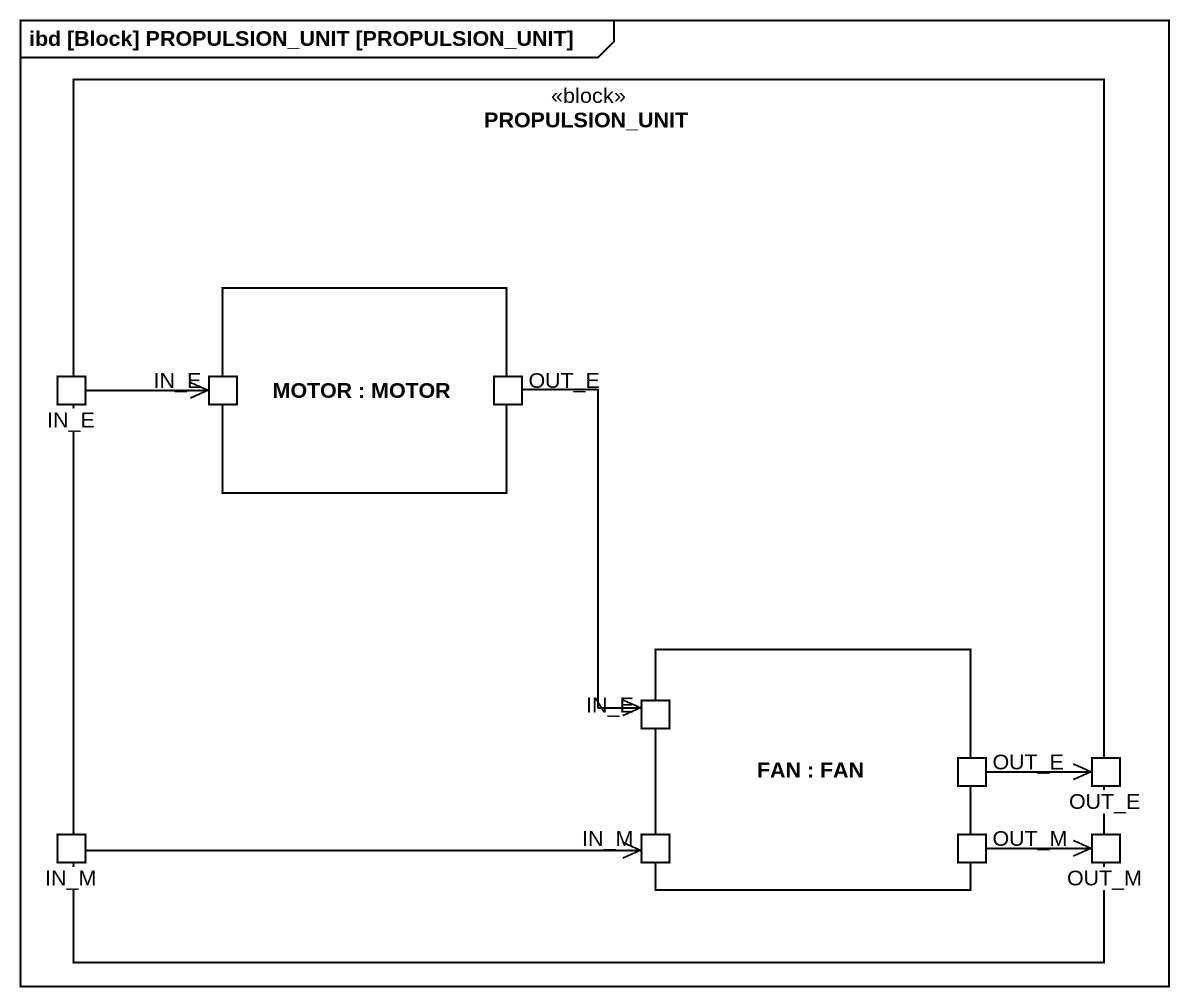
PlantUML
@startuml
mainframe ibd [Block] PROPULSION_UNIT [PROPULSION_UNIT]
rectangle PROPULSION_UNIT <<block>> {
  rectangle "MOTOR : MOTOR" as MOTOR {
    port "IN_E" as IN_E_2
    port OUT_E
  }
  port IN_E
  rectangle "FAN : FAN" as FAN {
    port "IN_E" as IN_E_3
    port "OUT_E" as OUT_E_2
    port "IN_M" as IN_M_2
    port OUT_M
  }
  port "OUT_E" as OUT_E_3
  port IN_M
  port "OUT_M" as OUT_M_2
}
IN_E -right-> IN_E_2
OUT_E --> IN_E_3
OUT_E_2 -right-> OUT_E_3
IN_M -right-> IN_M_2
OUT_M -right-> OUT_M_2
@enduml
